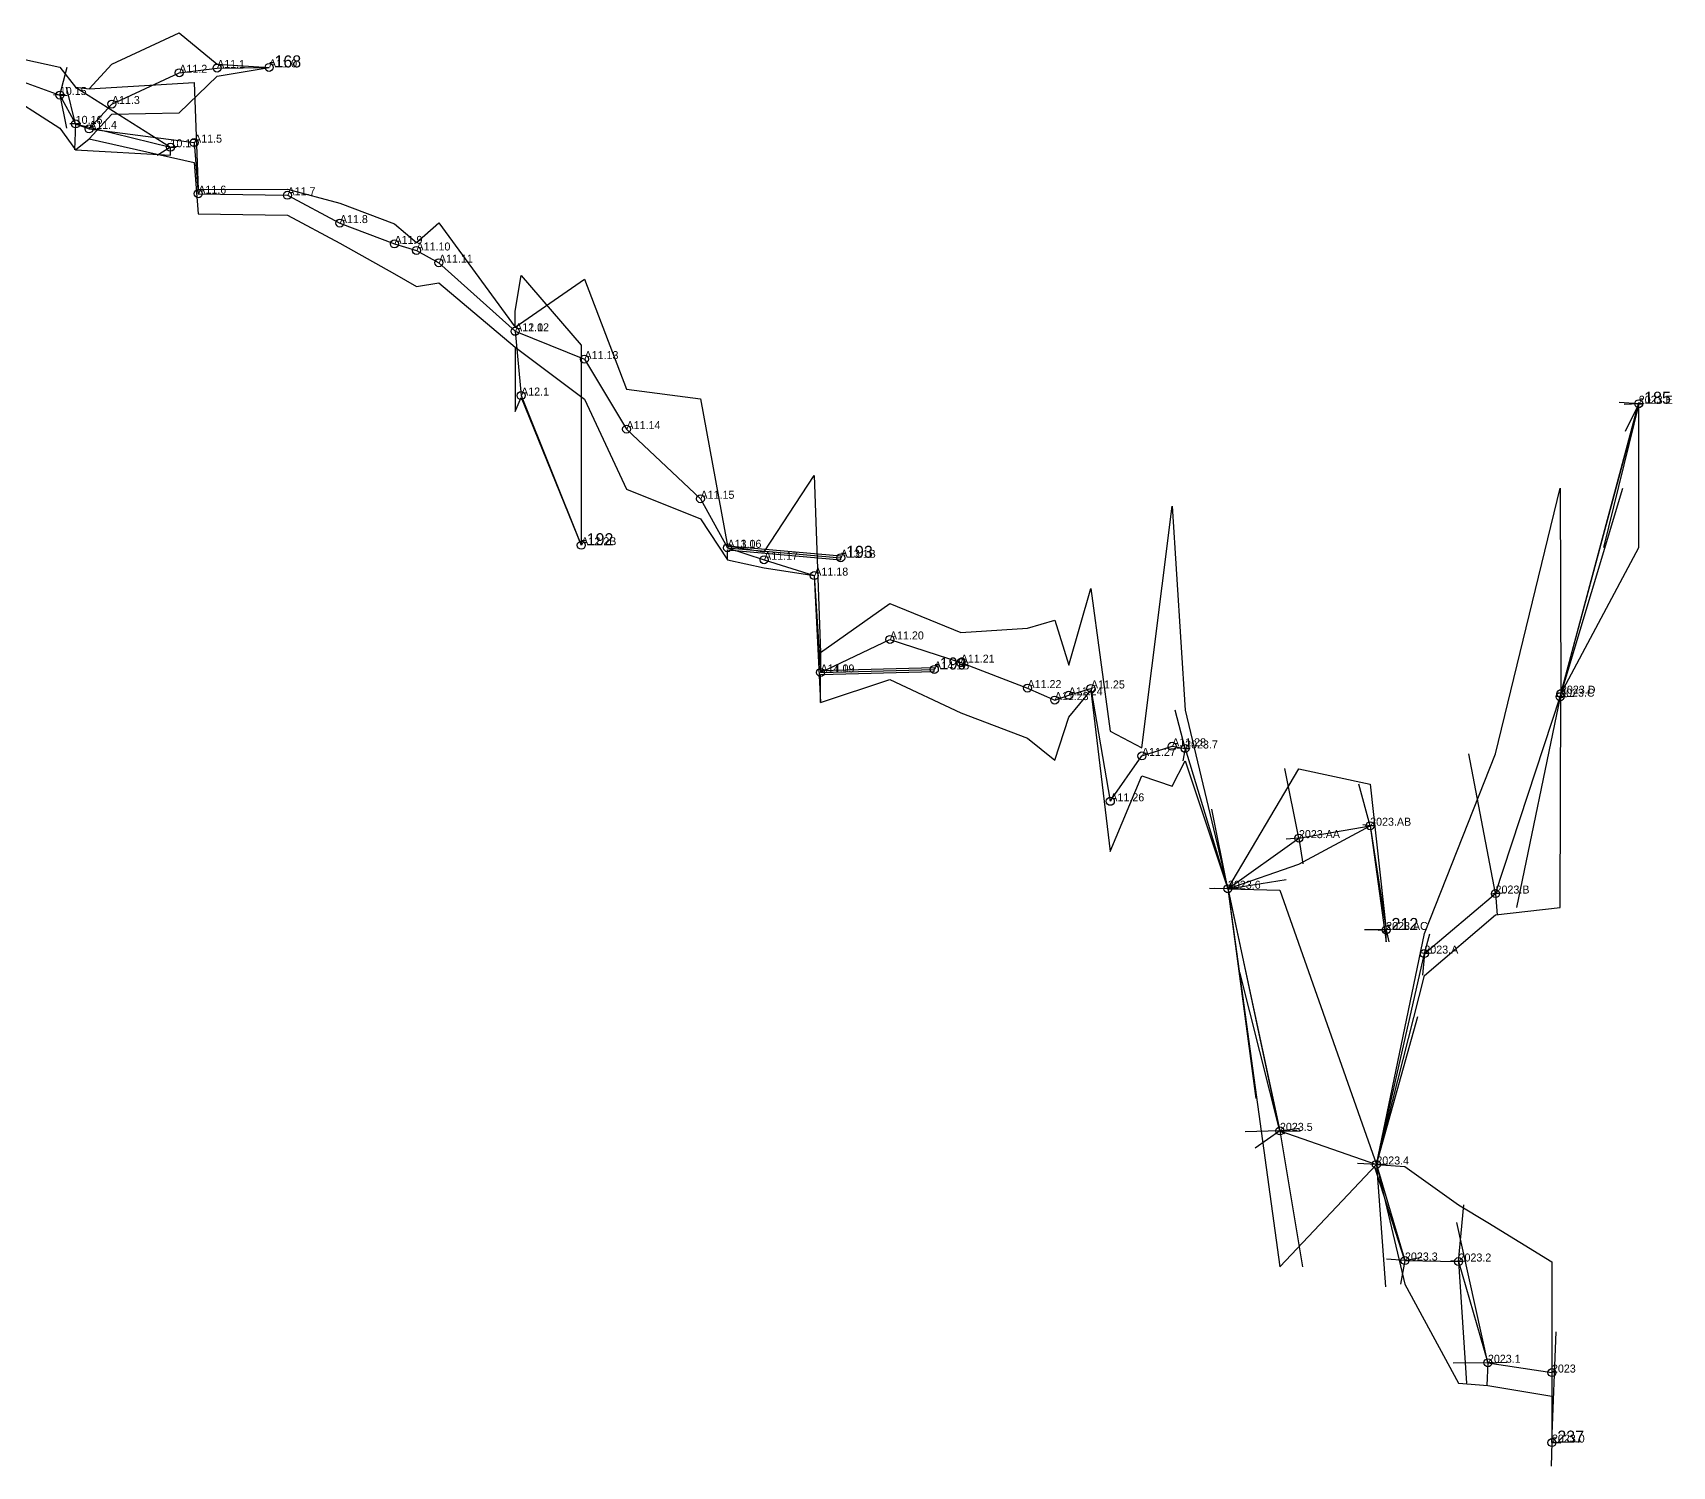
# Model space of a CAD drawing. Extents: x -49 to 113, y -261 to 1.
# Drawn here: x 31.3 to 113.3, y -238.4 to -166.7 of the extents above; entities that cross this region are included whole.
import ezdxf

# ---------------------------------------------------------------- set-up
doc = ezdxf.new("R2010")
doc.units = 0
doc.header["$MEASUREMENT"] = 0
for name, color, linetype in [('CHEMINEMENTS', 1, 'Continuous'), ('CONTOURS_HAUTEURS', 3, 'Continuous'), ('POINTS', 6, 'Continuous'), ('PROFONDEURS', 2, 'Continuous'), ('RADIALES', 9, 'Continuous'), ('STATIONS', 7, 'Continuous')]:
    doc.layers.add(name, color=color, linetype=linetype)

msp = doc.modelspace()

# ---------------------------------------------------------------- linework, layer by layer
at = {"layer": 'CHEMINEMENTS'}
for p, q in [((28.92, -168.51), (32.64, -169.85)), ((35.24, -170.3), (38.61, -168.74)), ((38.61, -168.74), (40.5, -168.5)), ((40.5, -168.5), (43.1, -168.47)), ((43.1, -168.47), (43.1, -168.47)), ((32.64, -169.85), (33.43, -171.29)), ((34.1, -171.54), (35.24, -170.3)), ((33.43, -171.29), (38.17, -172.46)), ((33.43, -171.29), (34.1, -171.54)), ((34.1, -171.54), (39.35, -172.23)), ((39.35, -172.23), (39.56, -174.78)), ((39.56, -174.78), (44.02, -174.86)), ((44.02, -174.86), (46.64, -176.25)), ((46.64, -176.25), (49.37, -177.29)), ((49.37, -177.29), (50.47, -177.62)), ((50.47, -177.62), (51.59, -178.23)), ((51.59, -178.23), (55.4, -181.66)), ((55.4, -181.66), (58.87, -183.05)), ((55.4, -181.66), (55.4, -181.66)), ((55.4, -181.66), (55.7, -184.87)), ((58.87, -183.05), (60.97, -186.55)), ((55.7, -184.87), (58.71, -192.35)), ((107.69, -199.77), (111.58, -185.28)), ((60.97, -186.55), (64.67, -190.03)), ((64.67, -190.03), (66.02, -192.48)), ((58.71, -192.35), (58.71, -192.35)), ((66.02, -192.48), (67.85, -193.08)), ((66.02, -192.48), (66.02, -192.48)), ((66.02, -192.48), (71.68, -192.98)), ((67.85, -193.08), (70.36, -193.87)), ((71.68, -192.98), (71.68, -192.98)), ((70.36, -193.87), (70.67, -198.71)), ((70.67, -198.71), (74.14, -197.06)), ((74.14, -197.06), (77.68, -198.22)), ((77.68, -198.22), (81.02, -199.49)), ((70.67, -198.71), (76.36, -198.56)), ((70.67, -198.71), (70.67, -198.71)), ((76.36, -198.56), (76.36, -198.56)), ((81.02, -199.49), (82.38, -200.09)), ((82.38, -200.09), (83.08, -199.85)), ((83.08, -199.85), (84.19, -199.51)), ((84.19, -199.51), (85.16, -205.15)), ((104.42, -209.76), (107.65, -199.92)), ((107.65, -199.92), (107.69, -199.77)), ((86.74, -202.88), (88.25, -202.4)), ((88.25, -202.4), (88.9, -202.51)), ((85.16, -205.15), (86.74, -202.88)), ((88.9, -202.51), (91.04, -209.52)), ((94.59, -206.99), (98.15, -206.37)), ((98.15, -206.37), (98.95, -211.58)), ((91.04, -209.52), (94.59, -206.99)), ((91.04, -209.52), (93.64, -221.62)), ((100.86, -212.76), (104.42, -209.76)), ((98.46, -223.3), (100.86, -212.76)), ((93.64, -221.62), (98.46, -223.3)), ((98.46, -223.3), (99.89, -228.1)), ((99.89, -228.1), (102.57, -228.15)), ((102.57, -228.15), (104.04, -233.21)), ((104.04, -233.21), (107.24, -233.7)), ((107.24, -233.7), (107.24, -237.2))]:
    msp.add_line(p, q, dxfattribs=at)
at = {"layer": 'CONTOURS_HAUTEURS'}
for p, q in [((35.24, -168.3), (38.61, -166.74)), ((38.61, -166.74), (40.5, -168.3)), ((28.92, -167.64), (32.64, -168.45)), ((32.64, -168.45), (33.43, -169.45)), ((34.1, -169.54), (35.24, -168.3)), ((40.5, -168.3), (43.1, -168.47)), ((40.5, -168.9), (43.1, -168.47)), ((43.1, -168.47), (43.1, -168.47)), ((43.1, -168.47), (43.1, -168.47)), ((43.1, -168.47), (43.1, -168.47)), ((28.92, -169.13), (32.64, -171.5)), ((33.43, -169.45), (38.17, -172.46)), ((33.43, -169.45), (34.1, -169.54)), ((34.1, -169.54), (39.35, -169.23)), ((38.61, -170.74), (40.5, -168.9)), ((39.35, -169.23), (39.56, -174.58)), ((34.1, -172.04), (35.24, -170.8)), ((35.24, -170.8), (38.61, -170.74)), ((32.64, -171.5), (33.43, -172.59)), ((33.43, -172.59), (34.1, -172.04)), ((34.1, -172.04), (39.35, -173.23)), ((33.43, -172.59), (38.17, -172.86)), ((38.17, -172.86), (38.17, -172.46)), ((39.35, -173.23), (39.56, -175.78)), ((39.56, -174.58), (44.02, -174.56)), ((44.02, -174.56), (46.64, -175.25)), ((46.64, -175.25), (49.37, -176.29)), ((39.56, -175.78), (44.02, -175.86)), ((44.02, -175.86), (46.64, -177.25)), ((49.37, -176.29), (50.47, -177.22)), ((50.47, -177.22), (51.59, -176.23)), ((51.59, -176.23), (55.4, -181.46)), ((46.64, -177.25), (49.37, -178.79)), ((49.37, -178.79), (50.47, -179.42)), ((50.47, -179.42), (51.59, -179.23)), ((51.59, -179.23), (55.4, -182.46)), ((55.4, -180.66), (55.7, -178.87)), ((55.4, -181.46), (58.87, -179.05)), ((55.7, -178.87), (58.71, -182.35)), ((58.87, -179.05), (60.97, -184.55)), ((55.4, -181.46), (55.4, -180.66)), ((55.4, -182.46), (58.87, -185.05)), ((55.4, -182.46), (55.4, -185.66)), ((58.71, -182.35), (58.71, -192.35)), ((55.4, -185.66), (55.7, -184.97)), ((55.7, -184.97), (58.71, -192.35)), ((58.87, -185.05), (60.97, -189.55)), ((60.97, -184.55), (64.67, -185.03)), ((64.67, -185.03), (66.02, -192.38)), ((107.69, -199.77), (111.58, -185.21)), ((111.58, -192.46), (111.58, -185.21)), ((67.85, -192.68), (70.36, -188.87)), ((70.36, -188.87), (70.67, -197.71)), ((60.97, -189.55), (64.67, -191.03)), ((104.42, -202.78), (107.65, -189.5)), ((107.65, -189.5), (107.69, -199.77)), ((86.74, -202.48), (88.25, -190.4)), ((88.25, -190.4), (88.9, -200.6)), ((64.67, -191.03), (66.02, -193.08)), ((58.71, -192.35), (58.71, -192.35)), ((58.71, -192.35), (58.71, -192.35)), ((66.02, -192.38), (67.85, -192.68)), ((66.02, -192.38), (66.02, -192.38)), ((66.02, -192.38), (71.68, -192.88)), ((66.02, -193.08), (66.02, -192.58)), ((66.02, -192.58), (71.68, -193.08)), ((107.69, -199.77), (111.58, -192.46)), ((66.02, -193.08), (67.85, -193.48)), ((71.68, -192.88), (71.68, -192.98)), ((71.68, -193.08), (71.68, -192.98)), ((71.68, -192.98), (71.68, -192.98)), ((67.85, -193.48), (70.36, -193.87)), ((70.36, -193.87), (70.67, -200.21)), ((83.08, -198.35), (84.19, -194.51)), ((84.19, -194.51), (85.16, -201.65)), ((70.67, -197.71), (74.14, -195.26)), ((74.14, -195.26), (77.68, -196.72)), ((77.68, -196.72), (81.02, -196.49)), ((81.02, -196.49), (82.38, -196.09)), ((82.38, -196.09), (83.08, -198.35)), ((70.67, -197.71), (70.67, -198.61)), ((70.67, -198.61), (76.36, -198.46)), ((70.67, -198.81), (76.36, -198.66)), ((70.67, -200.21), (70.67, -198.81)), ((70.67, -200.21), (74.14, -199.06)), ((74.14, -199.06), (77.68, -200.72)), ((76.36, -198.46), (76.36, -198.56)), ((76.36, -198.66), (76.36, -198.56)), ((76.36, -198.56), (76.36, -198.56)), ((83.08, -200.95), (84.19, -199.61)), ((84.19, -199.61), (85.16, -207.65)), ((107.65, -210.46), (107.69, -199.77)), ((77.68, -200.72), (81.02, -201.99)), ((88.9, -200.6), (91.04, -209.52)), ((82.38, -203.09), (83.08, -200.95)), ((81.02, -201.99), (82.38, -203.09)), ((85.16, -201.65), (86.74, -202.48)), ((88.25, -204.4), (88.9, -203.13)), ((88.9, -203.13), (91.04, -209.52)), ((100.86, -211.76), (104.42, -202.78)), ((85.16, -207.65), (86.74, -203.88)), ((86.74, -203.88), (88.25, -204.4)), ((91.04, -209.52), (94.59, -203.52)), ((94.59, -203.52), (98.15, -204.3)), ((98.15, -204.3), (98.95, -211.57)), ((94.59, -208.29), (98.15, -206.37)), ((98.15, -206.37), (98.95, -212.18)), ((91.04, -209.52), (94.59, -208.29)), ((91.04, -209.52), (93.64, -228.41)), ((91.04, -209.52), (93.64, -209.59)), ((93.64, -209.59), (98.46, -223.3)), ((104.42, -210.83), (107.65, -210.46)), ((100.86, -213.85), (104.42, -210.83)), ((98.46, -223.3), (100.86, -211.76)), ((98.95, -212.18), (98.95, -211.57)), ((98.46, -223.3), (100.86, -213.85)), ((93.64, -228.41), (98.46, -223.3)), ((98.46, -223.3), (99.89, -229.29)), ((98.46, -223.3), (99.89, -223.4)), ((99.89, -223.4), (102.57, -225.32)), ((102.57, -225.32), (104.04, -226.2)), ((104.04, -226.2), (107.24, -228.16)), ((107.24, -228.16), (107.24, -237.2)), ((99.89, -229.29), (102.57, -234.23)), ((102.57, -234.23), (104.04, -234.34)), ((104.04, -234.34), (107.24, -234.88)), ((107.24, -234.88), (107.24, -237.2)), ((107.24, -237.2), (107.24, -237.2))]:
    msp.add_line(p, q, dxfattribs=at)
at = {"layer": 'POINTS'}
for centre in [(38.61, -168.74), (40.5, -168.5), (43.1, -168.47), (43.1, -168.47), (32.64, -169.85), (35.24, -170.3), (33.43, -171.29), (34.1, -171.54), (39.35, -172.23), (38.17, -172.46), (39.56, -174.78), (44.02, -174.86), (46.64, -176.25), (49.37, -177.29), (50.47, -177.62), (51.59, -178.23), (55.4, -181.66), (55.4, -181.66), (58.87, -183.05), (55.7, -184.87), (111.58, -185.28), (60.97, -186.55), (64.67, -190.03), (58.71, -192.35), (58.71, -192.35), (66.02, -192.48), (66.02, -192.48), (67.85, -193.08), (71.68, -192.98), (71.68, -192.98), (70.36, -193.87), (74.14, -197.06), (77.68, -198.22), (70.67, -198.71), (70.67, -198.71), (76.36, -198.56), (76.36, -198.56), (81.02, -199.49), (82.38, -200.09), (83.08, -199.85), (84.19, -199.51), (107.65, -199.92), (107.69, -199.77), (88.25, -202.4), (88.9, -202.51), (86.74, -202.88), (85.16, -205.15), (98.15, -206.37), (94.59, -206.99), (91.04, -209.52), (104.42, -209.76), (98.95, -211.58), (100.86, -212.76), (93.64, -221.62), (98.46, -223.3), (99.89, -228.1), (102.57, -228.15), (104.04, -233.21), (107.24, -233.7), (107.24, -237.2)]:
    msp.add_circle(centre, 0.2, dxfattribs=at)
at = {"layer": 'RADIALES'}
for p, q in [((32.64, -169.85), (33.01, -168.45)), ((33.43, -171.29), (32.98, -169.45)), ((32.64, -169.85), (32.33, -169.84)), ((32.64, -169.85), (33.01, -169.87)), ((32.64, -169.85), (32.97, -171.5)), ((33.43, -171.29), (33.14, -171.29)), ((33.43, -171.29), (33.38, -172.59)), ((33.43, -171.29), (33.68, -171.29)), ((38.17, -172.46), (37.51, -172.87)), ((38.17, -172.46), (38.53, -172.4)), ((38.17, -172.46), (38.44, -172.44)), ((38.17, -172.46), (38.45, -172.46)), ((111.58, -185.28), (110.6, -185.21)), ((111.58, -185.28), (109.81, -192.46)), ((111.58, -185.28), (110.85, -185.32)), ((111.58, -185.28), (110.9, -186.67)), ((111.58, -185.28), (111.76, -185.29)), ((107.65, -199.92), (110.78, -189.5)), ((107.65, -199.92), (105.47, -210.46)), ((107.65, -199.92), (107.47, -199.91)), ((107.65, -199.92), (108.34, -199.89)), ((88.9, -202.51), (88.4, -200.6)), ((88.9, -202.51), (88.51, -202.49)), ((88.9, -202.51), (88.78, -203.12)), ((88.9, -202.51), (89.14, -202.51)), ((104.42, -209.76), (103.08, -202.78)), ((94.59, -206.99), (93.88, -203.51)), ((98.15, -206.37), (97.58, -204.3)), ((91.04, -209.52), (90.23, -205.54)), ((98.15, -206.37), (97.79, -206.33)), ((98.15, -206.37), (98.36, -206.36)), ((94.59, -206.99), (93.95, -207.04)), ((94.59, -206.99), (94.82, -206.96)), ((94.59, -206.99), (94.78, -208.28)), ((91.04, -209.52), (90.12, -209.51)), ((91.04, -209.52), (90.39, -209.5)), ((91.04, -209.52), (93.95, -209.05)), ((91.04, -209.52), (91.5, -209.49)), ((91.04, -209.52), (92.44, -220)), ((91.04, -209.52), (91.67, -209.53)), ((93.64, -221.62), (91.06, -209.58)), ((104.42, -209.76), (104.19, -209.79)), ((104.42, -209.76), (104.92, -209.71)), ((104.42, -209.76), (104.5, -210.84)), ((98.95, -211.58), (97.86, -211.57)), ((98.95, -211.58), (98.55, -211.6)), ((98.95, -211.58), (98.79, -211.7)), ((98.95, -211.58), (99.08, -212.18)), ((100.86, -212.76), (101.13, -211.77)), ((100.86, -212.76), (100.67, -212.73)), ((100.86, -212.76), (100.76, -213.84)), ((100.86, -212.76), (101.3, -212.73)), ((93.64, -221.62), (91.64, -213.69)), ((98.46, -223.3), (100.53, -215.91)), ((93.64, -221.62), (91.9, -221.67)), ((93.64, -221.62), (92.4, -222.49)), ((93.64, -221.62), (93.6, -221.46)), ((93.64, -221.62), (94.62, -221.49)), ((93.64, -221.62), (94.65, -221.63)), ((93.64, -221.62), (94.77, -228.41)), ((93.64, -221.62), (93.86, -221.75)), ((98.46, -223.3), (97.51, -223.25)), ((99.89, -228.1), (98.37, -223.39)), ((98.46, -223.3), (99.02, -223.27)), ((98.46, -223.3), (98.92, -229.41)), ((102.57, -228.15), (102.83, -225.31)), ((104.04, -233.21), (102.48, -226.2)), ((99.89, -228.1), (98.97, -228.03)), ((99.89, -228.1), (99.67, -229.29)), ((99.89, -228.1), (100.71, -227.93)), ((102.57, -228.15), (102.18, -228.12)), ((102.57, -228.15), (102.94, -228.11)), ((102.57, -228.15), (102.96, -234.23)), ((107.24, -237.2), (107.45, -231.66)), ((104.04, -233.21), (102.3, -233.23)), ((104.04, -233.21), (103.99, -234.34)), ((104.04, -233.21), (104.98, -233.18)), ((107.24, -237.2), (107.2, -238.38)), ((107.24, -237.2), (108.52, -237.15)), ((107.24, -237.2), (107.69, -237.22))]:
    msp.add_line(p, q, dxfattribs=at)

# ---------------------------------------------------------------- texts
at = {"layer": 'PROFONDEURS'}
for s, p in [('-168', (43.1, -168.47)), ('-185', (111.58, -185.28)), ('-192', (58.71, -192.35)), ('-193', (71.68, -192.98)), ('-199', (76.36, -198.56)), ('-212', (98.95, -211.58)), ('-237', (107.24, -237.2))]:
    msp.add_text(s, height=0.6, dxfattribs=at).set_placement(p)
at = {"layer": 'STATIONS'}
for s, p in [('A11.2', (38.61, -168.74)), ('A11.1', (40.5, -168.5)), ('A11.0', (43.1, -168.47)), ('A11.0', (43.1, -168.47)), ('10.15', (32.64, -169.85)), ('A11.3', (35.24, -170.3)), ('10.16', (33.43, -171.29)), ('A11.4', (34.1, -171.54)), ('10.17', (38.17, -172.46)), ('A11.5', (39.35, -172.23)), ('A11.6', (39.56, -174.78)), ('A11.7', (44.02, -174.86)), ('A11.8', (46.64, -176.25)), ('A11.9', (49.37, -177.29)), ('A11.10', (50.47, -177.62)), ('A11.11', (51.59, -178.23)), ('A11.12', (55.4, -181.66)), ('A12.0', (55.4, -181.66)), ('A11.13', (58.87, -183.05)), ('A12.1', (55.7, -184.87)), ('2023.E', (111.58, -185.28)), ('A11.14', (60.97, -186.55)), ('A11.15', (64.67, -190.03)), ('A12.2', (58.71, -192.35)), ('A12.2B', (58.71, -192.35)), ('A11.16', (66.02, -192.48)), ('A13.0', (66.02, -192.48)), ('A13.1', (71.68, -192.98)), ('A13.1B', (71.68, -192.98)), ('A11.17', (67.85, -193.08)), ('A11.18', (70.36, -193.87)), ('A11.20', (74.14, -197.06)), ('A11.19', (70.67, -198.71)), ('A14.0', (70.67, -198.71)), ('A14.1', (76.36, -198.56)), ('A14.1B', (76.36, -198.56)), ('A11.21', (77.68, -198.22)), ('A11.22', (81.02, -199.49)), ('A11.25', (84.19, -199.51)), ('A11.23', (82.38, -200.09)), ('A11.24', (83.08, -199.85)), ('2023.C', (107.65, -199.92)), ('2023.D', (107.69, -199.77)), ('A11.28', (88.25, -202.4)), ('2023.7', (88.9, -202.51)), ('A11.27', (86.74, -202.88)), ('A11.26', (85.16, -205.15)), ('2023.AB', (98.15, -206.37)), ('2023.AA', (94.59, -206.99)), ('2023.6', (91.04, -209.52)), ('2023.B', (104.42, -209.76)), ('2023.AC', (98.95, -211.58)), ('2023.A', (100.86, -212.76)), ('2023.5', (93.64, -221.62)), ('2023.4', (98.46, -223.3)), ('2023.3', (99.89, -228.1)), ('2023.2', (102.57, -228.15)), ('2023.1', (104.04, -233.21)), ('2023', (107.24, -233.7)), ('2023.0', (107.24, -237.2))]:
    msp.add_text(s, height=0.4, dxfattribs=at).set_placement(p)

doc.saveas('drawing.dxf')
